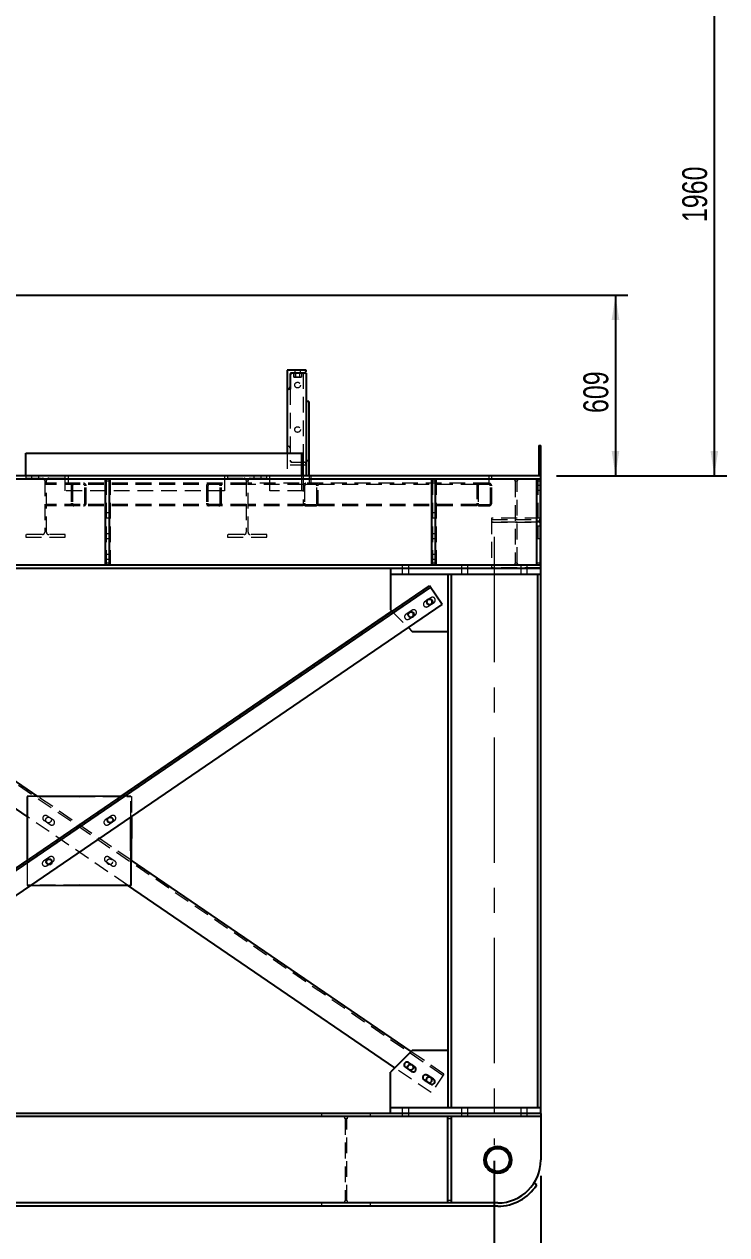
# Model space of a CAD drawing. Header units: millimetres. Extents: x 861 to 27901, y 673 to 17923.
# Drawn here: x 12816 to 14695, y 3327 to 6566 of the extents above; entities that cross this region are included whole.
import ezdxf

# ---------------------------------------------------------------- set-up
doc = ezdxf.new("R2010")
doc.units = ezdxf.units.MM
doc.header["$LTSCALE"] = 33.3
doc.linetypes.add('CENTERX2', pattern=[20.32, 12.7, -2.54, 2.54, -2.54])
doc.linetypes.add('HIDDEN', pattern=[1.905, 1.27, -0.635])
doc.layers.add('CAPA_1', color=7, linetype='Continuous')
doc.layers.add('STRUC', color=4, linetype='Continuous')
doc.styles.add('SLDTEXTSTYLE0', font='TXT', dxfattribs={"width": 0.75})
doc.dimstyles.new('SLDDIMSTYLE0', dxfattribs={"dimtxt": 66.6, "dimasz": 66.6, "dimexe": 0, "dimexo": 0.0625, "dimgap": 16.65, "dimtad": 2, "dimdec": 0, "dimlfac": 1.261261, "dimrnd": 1e-09, "dimzin": 12, "dimdsep": 46, "dimtxsty": 'SLDTEXTSTYLE0', "dimsah": 1, "dimcen": 0.09, "dimadec": 0, "dimazin": 3, "dimtfac": 1, "dimtdec": 0, "dimtofl": 0, "dimtmove": 0, "dimatfit": 3, "dimfxl": 1, "dimfrac": 2, "dimtolj": 1, "dimtzin": 12, "dimarcsym": 0})

# ---------------------------------------------------------------- blocks, each defined once
blk = doc.blocks.new('_D_3')
at = {"layer": 'CAPA_1', "transparency": 16777216}
for p, q in [((11853.6, 3525), (11853.6, 2994.6)), ((14073.6, 3525), (14073.6, 2994.6)), ((11853.6, 3027.9), (14073.6, 3027.9))]:
    blk.add_line(p, q, dxfattribs=at)
for points in [[(11853.6, 3027.9), (11920.2, 3017.7), (11920.2, 3038.1)], [(14073.6, 3027.9), (14007, 3038.1), (14007, 3017.7)]]:
    blk.add_solid(points, dxfattribs=at)
at = {"layer": 'CAPA_1', "transparency": 16777216, "insert": (12865.2, 3113.8), "char_height": 66.6, "attachment_point": 1, "style": 'SLDTEXTSTYLE0'}
blk.add_mtext('2800', dxfattribs=at)
blk = doc.blocks.new('_D_8')
at = {"layer": 'CAPA_1', "transparency": 16777216}
for p, q in [((6269.3, 3485.1), (6269.3, 2770.9)), ((14197.9, 3485.1), (14197.9, 2770.9)), ((6269.3, 2804.2), (14197.9, 2804.2))]:
    blk.add_line(p, q, dxfattribs=at)
for points in [[(6269.3, 2804.2), (6335.9, 2794), (6335.9, 2814.5)], [(14197.9, 2804.2), (14131.3, 2814.5), (14131.3, 2794)]]:
    blk.add_solid(points, dxfattribs=at)
at = {"layer": 'CAPA_1', "transparency": 16777216, "insert": (10110.6, 2890.1), "char_height": 66.6, "attachment_point": 1, "style": 'SLDTEXTSTYLE0'}
blk.add_mtext('10000', dxfattribs=at)
blk = doc.blocks.new('_D_12')
at = {"layer": 'CAPA_1', "transparency": 16777216}
for p, q in [((10897.4, 5841.2), (14431, 5841.2)), ((14397.7, 5841.2), (14397.7, 5358)), ((14240.2, 5358), (14431, 5358))]:
    blk.add_line(p, q, dxfattribs=at)
for points in [[(14397.7, 5841.2), (14387.4, 5774.6), (14407.9, 5774.6)], [(14397.7, 5358), (14407.9, 5424.6), (14387.4, 5424.6)]]:
    blk.add_solid(points, dxfattribs=at)
at = {"layer": 'CAPA_1', "transparency": 16777216, "insert": (14311.8, 5525.8), "char_height": 66.6, "attachment_point": 1, "rotation": 90, "style": 'SLDTEXTSTYLE0'}
blk.add_mtext('609', dxfattribs=at)
blk = doc.blocks.new('_D_13')
at = {"layer": 'CAPA_1', "transparency": 16777216}
for p, q in [((9823.2, 6912.2), (14695.3, 6912.2)), ((14662, 6912.2), (14662, 5358)), ((14240.2, 5358), (14695.3, 5358))]:
    blk.add_line(p, q, dxfattribs=at)
for points in [[(14662, 6912.2), (14651.8, 6845.6), (14672.3, 6845.6)], [(14662, 5358), (14672.3, 5424.6), (14651.8, 5424.6)]]:
    blk.add_solid(points, dxfattribs=at)
at = {"layer": 'CAPA_1', "transparency": 16777216, "insert": (14576.2, 6036.7), "char_height": 66.6, "attachment_point": 1, "rotation": 90, "style": 'SLDTEXTSTYLE0'}
blk.add_mtext('1960', dxfattribs=at)

msp = doc.modelspace()

# ---------------------------------------------------------------- linework, layer by layer
at = {"layer": 'CAPA_1', "linetype": 'CENTERX2', "lineweight": 18, "ltscale": 0.792857}
msp.add_line((14073.64, 5194.27), (14073.64, 3567.33), dxfattribs=at)
at = {"layer": 'STRUC', "linetype": 'Continuous', "lineweight": 25}
for p, q in [((13519.68, 5640.24), (13519.68, 5418.4)), ((13570.03, 5640.24), (13519.68, 5640.24)), ((13570.03, 5637.72), (13570.03, 5640.24)), ((13527.23, 5627.65), (13532.27, 5632.69)), ((13527.23, 5627.65), (13527.23, 5589.89)), ((13570.03, 5632.69), (13532.27, 5632.69)), ((13570.03, 5632.69), (13570.03, 5357.98)), ((13527.23, 5589.89), (13519.68, 5589.89)), ((13577.58, 5556.2), (13570.03, 5556.2)), ((13577.58, 5556.2), (13577.58, 5357.98)), ((12820.56, 5418.4), (13562.65, 5418.4)), ((12820.56, 5357.98), (12820.56, 5418.4)), ((13557.62, 5418.4), (13557.62, 5357.98)), ((13562.65, 5357.98), (13562.65, 5418.4)), ((14192.86, 5438.54), (14197.89, 5438.54)), ((14192.86, 5438.54), (14192.86, 5357.98)), ((14197.89, 3652.12), (14197.89, 5438.54)), ((13577.58, 5397.63), (13570.03, 5397.63)), ((14197.89, 5349.12), (6268.53, 5349.12)), ((14197.89, 5357.98), (6269.29, 5357.98)), ((13034.13, 5118.34), (13034.13, 5349.12)), ((13044.2, 5118.34), (13044.2, 5349.12)), ((13906.28, 5118.34), (13906.28, 5349.12)), ((13916.35, 5118.34), (13916.35, 5349.12)), ((14187.23, 5118.34), (14187.23, 5349.12)), ((14197.3, 5118.34), (14197.3, 5349.12)), ((14197.89, 5118.34), (6268.53, 5118.34)), ((14197.89, 5109.47), (6269.32, 5109.47)), ((13796.13, 5109.47), (13796.13, 4999.23)), ((13796.13, 5094.37), (14197.89, 5094.37)), ((13949.38, 5094.37), (13949.38, 3667.23)), ((13958.24, 5094.37), (13958.24, 3667.23)), ((14189.03, 5094.37), (14189.03, 3667.23)), ((11988.52, 3757.46), (13900.21, 5063.34)), ((11991.36, 3753.3), (13903.05, 5059.18)), ((13934.29, 5013.45), (13900.21, 5063.34)), ((12022.6, 3707.57), (13934.29, 5013.45)), ((12852.74, 4499.82), (12127.49, 4995.58)), ((13075.35, 4500.38), (13799.78, 4995.58)), ((13796.13, 4999.23), (13800.28, 4995.08)), ((13851.94, 4978.92), (13857.26, 4982.46)), ((12824.17, 4446.16), (12084.02, 4952.12)), ((13843.75, 4951.61), (13854.24, 4941.12)), ((13854.24, 4941.12), (13949.38, 4941.12)), ((13076.08, 4500.38), (12824.04, 4499.74)), ((12824.04, 4499.74), (12824.47, 4328.5)), ((12851.92, 4500.37), (12963.48, 4500.09)), ((13102.14, 4262.58), (13101.68, 4444.7)), ((13103.1, 4445.67), (13102.8, 4328.88)), ((13050.06, 4430.28), (13050.96, 4430.88)), ((12076.16, 3817.34), (12824.47, 4328.87)), ((12881.38, 4317.59), (12890.02, 4323.36)), ((13851.11, 3817.34), (13101.97, 4329.45)), ((12834.1, 4261.91), (13102.14, 4262.58)), ((13093.71, 4261.91), (12963.48, 4262.24)), ((13807.64, 3773.87), (13092.75, 4262.56)), ((13854.24, 3820.47), (13796.13, 3762.37)), ((13949.38, 3820.47), (13854.24, 3820.47)), ((13796.13, 3652.12), (13796.13, 3762.37)), ((13835.72, 3775.34), (13852.48, 3764.17)), ((13860.85, 3776.74), (13844.09, 3787.91)), ((13886, 3741.85), (13902.76, 3730.68)), ((13911.13, 3743.25), (13894.37, 3754.42)), ((14197.89, 3667.23), (13796.13, 3667.23)), ((14197.89, 3652.12), (6269.32, 3652.12)), ((14197.89, 3643.26), (6269.32, 3643.26)), ((14197.89, 3652.12), (13796.13, 3652.12)), ((13949.4, 3412.47), (13949.4, 3643.26)), ((13959.47, 3412.47), (13959.47, 3643.26)), ((14197.89, 3652.12), (14197.89, 3527.44)), ((14187.01, 3460.62), (14179.67, 3465.32)), ((14082.93, 3412.47), (6384.28, 3412.47)), ((14082.93, 3403.61), (6384.28, 3403.61))]:
    msp.add_line(p, q, dxfattribs=at)
at = {"layer": 'STRUC', "linetype": 'HIDDEN', "lineweight": 18}
for p, q in [((13539.88, 5640.24), (13539.88, 5632.69)), ((13554.98, 5632.69), (13554.98, 5640.24)), ((13538.05, 5632.69), (13536.53, 5631.81)), ((13536.53, 5631.81), (13536.53, 5622.55)), ((13536.53, 5622.55), (13538.05, 5621.68)), ((13538.05, 5621.68), (13556.81, 5621.68)), ((13541.14, 5632.69), (13541.14, 5621.68)), ((13541.98, 5631.82), (13541.98, 5622.55)), ((13552.88, 5631.82), (13552.88, 5622.55)), ((13553.72, 5621.68), (13553.72, 5632.69)), ((13558.34, 5631.81), (13556.81, 5632.69)), ((13556.81, 5621.68), (13558.34, 5622.55)), ((13558.34, 5631.81), (13558.34, 5622.55)), ((13562.47, 5632.69), (13562.47, 5357.98)), ((13527.23, 5589.89), (13527.23, 5399.11)), ((13519.68, 5436.87), (13527.23, 5436.87)), ((13519.68, 5418.4), (13519.68, 5357.98)), ((13570.03, 5386.53), (13519.68, 5386.53)), ((13527.23, 5399.11), (13532.27, 5394.08)), ((13532.27, 5394.08), (13570.03, 5394.08)), ((13557.44, 5394.08), (13557.44, 5386.53)), ((12820.56, 5357.98), (12820.56, 5351.34)), ((12820.56, 5351.34), (12865.07, 5351.34)), ((12835.61, 5357.98), (12835.61, 5349.12)), ((12855.74, 5349.12), (12855.74, 5357.98)), ((12871.11, 5345.3), (12871.11, 5206.74)), ((12875.74, 5206.74), (12875.74, 5345.3)), ((12881.78, 5351.34), (12926.29, 5351.34)), ((12926.29, 5317.71), (12926.29, 5357.98)), ((12934.22, 5357.98), (12934.22, 5337.85)), ((13035.72, 5349.12), (13035.72, 5118.34)), ((13045.79, 5349.12), (13045.79, 5118.34)), ((13351.78, 5357.98), (13351.78, 5317.71)), ((13359.7, 5357.98), (13359.7, 5351.34)), ((13359.7, 5351.34), (13404.21, 5351.34)), ((13410.25, 5345.3), (13410.25, 5206.74)), ((13414.88, 5206.74), (13414.88, 5345.3)), ((13420.93, 5351.34), (13465.43, 5351.34)), ((13430.25, 5357.98), (13430.25, 5349.12)), ((13450.39, 5349.12), (13450.39, 5357.98)), ((13465.43, 5351.34), (13465.43, 5357.98)), ((13473.36, 5317.71), (13473.36, 5357.98)), ((13557.62, 5357.98), (13557.62, 5317.71)), ((13562.65, 5357.98), (13562.65, 5277.43)), ((13578.51, 5357.98), (13578.51, 5337.85)), ((13582.79, 5357.98), (13582.79, 5337.85)), ((13907.86, 5349.12), (13907.86, 5118.34)), ((13917.93, 5349.12), (13917.93, 5118.34)), ((14058.5, 5357.98), (14058.5, 5337.85)), ((14066.43, 5357.98), (14066.43, 5349.12)), ((14190.34, 5349.12), (14190.34, 5190.55)), ((14197.73, 5349.12), (14197.73, 5357.98)), ((12875.74, 5343.08), (12871.11, 5343.08)), ((13410.25, 5337.85), (12875.74, 5337.85)), ((13410.25, 5334.22), (12875.74, 5334.22)), ((13351.78, 5317.71), (12926.29, 5317.71)), ((12941.83, 5330.6), (12941.83, 5284.68)), ((12945.45, 5330.6), (12945.45, 5284.68)), ((12978.48, 5284.68), (12978.48, 5330.6)), ((12982.11, 5284.68), (12982.11, 5330.6)), ((13045.79, 5343.08), (13034.13, 5343.08)), ((13303.89, 5330.6), (13303.89, 5284.68)), ((13307.51, 5330.6), (13307.51, 5284.68)), ((13340.54, 5284.68), (13340.54, 5330.6)), ((13344.16, 5284.68), (13344.16, 5330.6)), ((13414.88, 5343.08), (13410.25, 5343.08)), ((14059.5, 5337.85), (13414.88, 5337.85)), ((13562.65, 5334.22), (13414.88, 5334.22)), ((13562.65, 5317.71), (13473.36, 5317.71)), ((13566.27, 5330.6), (13566.27, 5284.68)), ((13595.68, 5334.22), (13569.9, 5334.22)), ((13599.3, 5284.68), (13599.3, 5330.6)), ((13602.93, 5277.43), (13602.93, 5337.85)), ((14026.47, 5334.22), (13602.93, 5334.22)), ((13917.93, 5343.08), (13906.28, 5343.08)), ((14026.47, 5337.85), (14026.47, 5277.43)), ((14030.1, 5330.6), (14030.1, 5284.68)), ((14059.5, 5334.22), (14033.72, 5334.22)), ((14063.12, 5284.68), (14063.12, 5330.6)), ((14066.75, 5284.68), (14066.75, 5330.6)), ((14134.7, 5343.08), (14129.47, 5343.08)), ((14129.47, 5343.08), (14129.47, 5124.38)), ((14134.7, 5124.38), (14134.7, 5343.08)), ((14197.89, 5343.08), (14187.23, 5343.08)), ((14197.89, 5331.63), (14190.34, 5331.63)), ((14190.34, 5319.04), (14197.89, 5319.04)), ((13410.25, 5281.05), (12875.74, 5281.05)), ((13562.65, 5281.05), (13414.88, 5281.05)), ((13569.9, 5281.05), (13595.68, 5281.05)), ((14026.47, 5281.05), (13602.93, 5281.05)), ((14033.72, 5281.05), (14059.5, 5281.05)), ((13410.25, 5277.43), (12875.74, 5277.43)), ((13045.79, 5258.37), (13034.13, 5258.37)), ((13562.65, 5277.43), (13414.88, 5277.43)), ((13569.9, 5277.43), (13595.68, 5277.43)), ((14026.47, 5277.43), (13602.93, 5277.43)), ((13917.93, 5258.37), (13906.28, 5258.37)), ((14033.72, 5277.43), (14059.5, 5277.43)), ((13034.13, 5245.78), (13045.79, 5245.78)), ((13906.28, 5245.78), (13917.93, 5245.78)), ((14066.43, 5244.26), (14066.43, 5109.47)), ((14197.73, 5244.26), (14066.43, 5244.26)), ((14066.43, 5240.9), (14197.73, 5240.9)), ((14197.73, 5234.19), (14066.43, 5234.19)), ((14066.43, 5233.78), (14197.73, 5233.78)), ((14197.89, 5236.49), (14190.34, 5236.49)), ((14190.34, 5223.9), (14197.89, 5223.9)), ((14197.73, 5109.47), (14197.73, 5244.26)), ((12865.07, 5200.7), (12820.56, 5200.7)), ((12820.56, 5200.7), (12820.56, 5194.06)), ((12820.56, 5194.06), (12926.29, 5194.06)), ((12926.29, 5200.7), (12881.78, 5200.7)), ((12926.29, 5194.06), (12926.29, 5200.7)), ((13045.79, 5202.87), (13034.13, 5202.87)), ((13034.13, 5190.28), (13045.79, 5190.28)), ((13359.7, 5200.7), (13359.7, 5194.06)), ((13404.21, 5200.7), (13359.7, 5200.7)), ((13359.7, 5194.06), (13465.43, 5194.06)), ((13465.43, 5200.7), (13420.93, 5200.7)), ((13465.43, 5194.06), (13465.43, 5200.7)), ((13917.93, 5202.87), (13906.28, 5202.87)), ((13906.28, 5190.28), (13917.93, 5190.28)), ((14190.34, 5190.55), (14197.89, 5190.55)), ((13045.79, 5147.37), (13034.13, 5147.37)), ((13034.13, 5134.78), (13045.79, 5134.78)), ((13045.79, 5124.38), (13034.13, 5124.38)), ((13826.97, 5118.34), (13826.97, 5109.47)), ((13844.59, 5109.47), (13844.59, 5118.34)), ((13917.93, 5147.37), (13906.28, 5147.37)), ((13906.28, 5134.78), (13917.93, 5134.78)), ((13917.93, 5124.38), (13906.28, 5124.38)), ((13985.54, 5118.34), (13985.54, 5109.47)), ((14003.16, 5109.47), (14003.16, 5118.34)), ((14134.7, 5124.38), (14129.47, 5124.38)), ((14144.11, 5118.34), (14144.11, 5109.47)), ((14161.73, 5109.47), (14161.73, 5118.34)), ((14197.3, 5124.38), (14187.23, 5124.38)), ((13826.97, 5109.47), (13826.97, 5094.37)), ((13844.59, 5094.37), (13844.59, 5109.47)), ((13985.54, 5109.47), (13985.54, 5094.37)), ((14003.16, 5094.37), (14003.16, 5109.47)), ((14197.73, 5111.22), (14066.43, 5111.22)), ((14144.11, 5109.47), (14144.11, 5094.37)), ((14161.73, 5094.37), (14161.73, 5109.47)), ((11991.26, 3753.2), (13902.52, 5059.72)), ((13936.01, 3753.21), (12024.75, 5059.72)), ((13799.78, 4995.58), (13899.68, 5063.87)), ((13933.77, 5014), (13899.68, 5063.87)), ((13904.08, 5031.79), (13887.32, 5020.63)), ((12022.51, 3707.49), (13933.77, 5014)), ((13800.28, 4995.08), (13843.75, 4951.61)), ((13853.8, 4998.3), (13837.03, 4987.14)), ((13895.69, 5008.06), (13912.45, 5019.22)), ((13845.41, 4974.57), (13851.94, 4978.92)), ((13857.26, 4982.46), (13862.17, 4985.73)), ((12824.47, 4328.87), (13075.35, 4500.38)), ((12825.13, 4262.58), (12825.73, 4500.44)), ((12825.73, 4500.44), (12851.92, 4500.37)), ((13101.97, 4329.45), (12852.74, 4499.82)), ((12963.48, 4500.09), (13103.23, 4499.74)), ((13101.54, 4500.44), (13076.08, 4500.38)), ((13101.68, 4444.7), (13101.54, 4500.44)), ((13103.23, 4499.74), (13103.1, 4445.67)), ((13092.75, 4262.56), (12824.17, 4446.16)), ((12877.65, 4448.15), (12894.39, 4436.96)), ((13049.62, 4448.15), (13032.88, 4436.96)), ((12886, 4424.4), (12869.26, 4435.59)), ((13041.27, 4424.41), (13050.06, 4430.28)), ((13050.96, 4430.88), (13058.01, 4435.59)), ((12824.47, 4328.5), (12824.64, 4261.89)), ((12884.8, 4338.04), (12868.06, 4326.86)), ((12876.45, 4314.3), (12881.38, 4317.59)), ((12890.02, 4323.36), (12893.19, 4325.48)), ((13050.82, 4314.3), (13034.08, 4325.48)), ((13042.47, 4338.04), (13059.21, 4326.86)), ((13102.8, 4328.88), (13102.63, 4261.89)), ((12824.64, 4261.89), (12834.1, 4261.91)), ((12963.48, 4262.24), (12825.13, 4262.58)), ((13102.63, 4261.89), (13093.71, 4261.91)), ((13938.85, 3757.36), (13851.11, 3817.34)), ((13904.76, 3707.49), (13807.64, 3773.87)), ((13938.85, 3757.36), (13904.76, 3707.49)), ((13826.97, 3667.23), (13826.97, 3652.12)), ((13844.59, 3652.12), (13844.59, 3667.23)), ((13985.54, 3667.23), (13985.54, 3652.12)), ((14003.16, 3652.12), (14003.16, 3667.23)), ((14144.11, 3667.23), (14144.11, 3652.12)), ((14161.73, 3652.12), (14161.73, 3667.23)), ((13611.33, 3652.12), (13611.33, 3643.26)), ((13674.37, 3637.22), (13674.37, 3418.51)), ((13679.6, 3637.22), (13674.37, 3637.22)), ((13679.6, 3418.51), (13679.6, 3637.22)), ((13742.63, 3643.26), (13742.63, 3652.12)), ((13826.97, 3652.12), (13826.97, 3643.26)), ((13844.59, 3643.26), (13844.59, 3652.12)), ((13959.47, 3637.22), (13949.4, 3637.22)), ((13985.54, 3652.12), (13985.54, 3643.26)), ((14003.16, 3643.26), (14003.16, 3652.12)), ((14144.11, 3652.12), (14144.11, 3643.26)), ((14161.73, 3643.26), (14161.73, 3652.12)), ((13611.33, 3412.47), (13611.33, 3403.61)), ((13679.6, 3418.51), (13674.37, 3418.51)), ((13742.63, 3403.61), (13742.63, 3412.47)), ((13959.47, 3418.51), (13949.4, 3418.51))]:
    msp.add_line(p, q, dxfattribs=at)
for centre in [(13547.43, 5600.6), (13547.43, 5481.67), (12881.27, 4437.09), (13044.9, 4325.23)]:
    msp.add_circle(centre, 7.55, dxfattribs=at)
at = {"layer": 'STRUC', "linetype": 'Continuous', "lineweight": 25}
for centre, radius in [((13900.69, 5020.46), 7.55), ((13850.81, 4986.39), 7.55), ((13046.32, 4436.84), 7.55), ((12882.65, 4325.04), 7.55), ((13849.2, 3775.43), 7.55), ((14082.93, 3527.44), 36.47), ((14082.93, 3527.44), 35.24), ((14082.93, 3527.44), 30.91)]:
    msp.add_circle(centre, radius, dxfattribs=at)
for centre, radius, start, end in [((13564.99, 5637.72), 5.03, 270, 0), ((13532.27, 5627.65), 5.03, 90, 180), ((13522.2, 5594.93), 5.03, 270, 0), ((13900.18, 5021), 7.55, 227.03439, 41.40025), ((13850.3, 4986.9), 7.55, 227.71065, 41.26354), ((13839.9, 3781.62), 7.55, 56.33607, 236.33607), ((13856.66, 3770.46), 7.55, 236.33607, 56.33607), ((13890.19, 3748.13), 7.55, 56.33607, 236.33607), ((13899.08, 3741.33), 7.55, 261.73174, 210.9404), ((13906.95, 3736.97), 7.55, 236.33607, 56.33607), ((14082.93, 3527.44), 114.96, 270, 359.99998), ((14082.93, 3527.13), 123.52, 270, 327.423)]:
    msp.add_arc(centre, radius, start, end, dxfattribs=at)
at = {"layer": 'STRUC', "linetype": 'HIDDEN', "lineweight": 18}
for centre, radius, start, end in [((13522.2, 5431.84), 5.03, 0, 90), ((13532.27, 5399.11), 5.03, 180, 270), ((13564.99, 5389.04), 5.03, 0, 90), ((12865.07, 5345.3), 6.04, 0, 89.99998), ((12881.78, 5345.3), 6.04, 90, 180.00002), ((13404.21, 5345.3), 6.04, 0, 89.99998), ((13420.93, 5345.3), 6.04, 90, 180.00002), ((14123.42, 5343.08), 6.04, 0, 90), ((14140.74, 5343.08), 6.04, 90, 180), ((12949.08, 5330.6), 7.25, 90, 180), ((12949.08, 5330.6), 3.62, 90, 180), ((12974.86, 5330.6), 7.25, 0, 90), ((12974.86, 5330.6), 3.62, 0, 90), ((13311.14, 5330.6), 7.25, 90, 180), ((13311.14, 5330.6), 3.62, 90, 180), ((13336.91, 5330.6), 7.25, 0, 90), ((13336.91, 5330.6), 3.62, 0, 90), ((13569.9, 5330.6), 7.25, 90, 180), ((13569.9, 5330.6), 3.62, 90, 180), ((13595.68, 5330.6), 7.25, 0, 90), ((13595.68, 5330.6), 3.62, 0, 90), ((14033.72, 5330.6), 7.25, 90, 180), ((14033.72, 5330.6), 3.62, 90, 180), ((14059.5, 5330.6), 7.25, 0, 90), ((14059.5, 5330.6), 3.62, 0, 90), ((12949.08, 5284.68), 7.25, 180, 270), ((12949.08, 5284.68), 3.62, 180, 270), ((12974.86, 5284.68), 3.62, 270, 0), ((12974.86, 5284.68), 7.25, 270, 0), ((13311.14, 5284.68), 7.25, 180, 270), ((13311.14, 5284.68), 3.62, 180, 270), ((13336.91, 5284.68), 7.25, 270, 0), ((13336.91, 5284.68), 3.62, 270, 0), ((13569.9, 5284.68), 7.25, 180, 270), ((13569.9, 5284.68), 3.62, 180, 270), ((13595.68, 5284.68), 7.25, 270, 0), ((13595.68, 5284.68), 3.62, 270, 0), ((14033.72, 5284.68), 7.25, 180, 270), ((14033.72, 5284.68), 3.62, 180, 270), ((14059.5, 5284.68), 7.25, 270, 0), ((14059.5, 5284.68), 3.62, 270, 0), ((12865.07, 5206.74), 6.04, 270, 0), ((12881.78, 5206.74), 6.04, 180, 270), ((13404.21, 5206.74), 6.04, 270, 0), ((13420.93, 5206.74), 6.04, 180, 270), ((14123.42, 5124.38), 6.04, 270, 0), ((14140.74, 5124.38), 6.04, 180, 270), ((13891.51, 5014.34), 7.55, 123.66393, 303.66393), ((13900.18, 5021), 7.55, 41.40023, 227.03439), ((13908.27, 5025.51), 7.55, 303.66393, 123.66393), ((13850.3, 4986.9), 7.55, 41.26356, 227.71065), ((13857.98, 4992.02), 7.55, 303.66393, 123.66393), ((13841.22, 4980.86), 7.55, 123.66393, 303.66393), ((12873.45, 4441.87), 7.55, 56.25473, 236.25473), ((13053.82, 4441.87), 7.55, 303.74527, 123.74527), ((12890.2, 4430.68), 7.55, 236.25473, 56.25473), ((13037.07, 4430.68), 7.55, 123.74527, 303.74527), ((12872.25, 4320.58), 7.55, 123.74527, 303.74527), ((12889, 4331.76), 7.55, 303.74527, 123.74527), ((13038.27, 4331.76), 7.55, 56.25473, 236.25473), ((13055.02, 4320.58), 7.55, 236.25473, 56.25473), ((13899.08, 3741.33), 7.55, 210.9404, 261.73176), ((13668.32, 3637.22), 6.04, 0, 90), ((13685.64, 3637.22), 6.04, 90, 180), ((13668.32, 3418.51), 6.04, 270, 360), ((13685.64, 3418.51), 6.04, 180, 270)]:
    msp.add_arc(centre, radius, start, end, dxfattribs=at)
for points, knots in [([(13536.53, 5631.81), (13537, 5632.05), (13537.96, 5632.55), (13539.38, 5632.73), (13540.73, 5632.47), (13541.57, 5632.03), (13541.98, 5631.82)], [0, 0, 0, 0, 0.2646037, 0.5349393, 0.7653344, 1, 1, 1, 1]), ([(13541.98, 5622.55), (13541.51, 5622.31), (13540.55, 5621.82), (13539.13, 5621.64), (13537.78, 5621.9), (13536.95, 5622.34), (13536.53, 5622.55)], [0, 0, 0, 0, 0.2644336, 0.5346045, 0.7651675, 1, 1, 1, 1]), ([(13541.98, 5631.82), (13542.44, 5631.94), (13543.78, 5632.31), (13546.1, 5632.68), (13549.33, 5632.69), (13551.56, 5632.14), (13552.88, 5631.82)], [0, 0, 0, 0, 0.1281444, 0.378164, 0.6342876, 1, 1, 1, 1]), ([(13552.88, 5622.55), (13551.56, 5622.23), (13549.35, 5621.69), (13546.12, 5621.69), (13543.81, 5622.05), (13542.44, 5622.43), (13541.98, 5622.55)], [0, 0, 0, 0, 0.3657109, 0.6154157, 0.8718562, 1, 1, 1, 1]), ([(13552.88, 5631.82), (13553.35, 5632.06), (13554.31, 5632.55), (13555.73, 5632.73), (13557.08, 5632.46), (13557.92, 5632.03), (13558.34, 5631.81)], [0, 0, 0, 0, 0.2644336, 0.5346045, 0.7651675, 1, 1, 1, 1]), ([(13558.34, 5622.55), (13557.86, 5622.31), (13556.9, 5621.82), (13555.48, 5621.64), (13554.13, 5621.9), (13553.3, 5622.33), (13552.88, 5622.55)], [0, 0, 0, 0, 0.2646037, 0.5349393, 0.7653344, 1, 1, 1, 1])]:
    msp.add_open_spline(points, degree=3, knots=knots, dxfattribs=at)

# ---------------------------------------------------------------- dimensions: what is measured, and where the dimension line sits
at = {"layer": 'CAPA_1'}
for base, p1, picture, middle in [((14662.02, 5357.98), (9780.88, 6912.25), '_D_13', (14662.02, 6135.11)), ((14397.69, 5357.98), (10855.14, 5841.2), '_D_12', (14397.69, 5599.59))]:
    dim = msp.add_linear_dim(base=base, p1=p1, p2=(14197.89, 5357.98), angle=90, dimstyle='SLDDIMSTYLE0', dxfattribs=at)
    dim.commit()
    dim.dimension.update_dxf_attribs({"geometry": picture, "text_midpoint": middle, "dimtype": 160})
for base, p1, p2, picture, middle in [((14073.64, 3027.9), (11853.64, 3567.33), (14073.64, 3567.33), '_D_3', (12963.64, 3027.9)), ((14197.89, 2804.21), (6269.32, 3527.44), (14197.89, 3527.44), '_D_8', (10233.6, 2804.21))]:
    dim = msp.add_linear_dim(base=base, p1=p1, p2=p2, dimstyle='SLDDIMSTYLE0', dxfattribs=at)
    dim.commit()
    dim.dimension.update_dxf_attribs({"geometry": picture, "text_midpoint": middle, "dimtype": 160})

doc.saveas('drawing.dxf')
